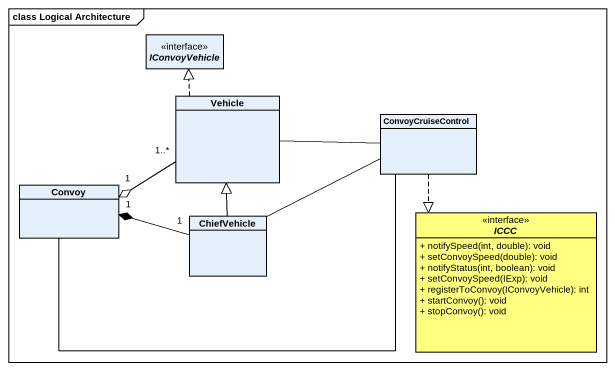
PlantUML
@startuml
mainframe class Logical Architecture
hide circle
hide empty members
skinparam classAttributeIconSize 0
interface IConvoyVehicle <<interface>>
class Vehicle
class ConvoyCruiseControl
class Convoy
class ChiefVehicle
interface ICCC <<interface>> #FFFF80 {
  + notifySpeed(int, double): void
  + setConvoySpeed(double): void
  + notifyStatus(int, boolean): void
  + setConvoySpeed(IExp): void
  + registerToConvoy(IConvoyVehicle): int
  + startConvoy(): void
  + stopConvoy(): void
}
Vehicle .up.|> IConvoyVehicle
Vehicle -right- ConvoyCruiseControl
Vehicle "1..*" -left-o "1" Convoy
ConvoyCruiseControl ..|> ICCC
Convoy -right- ConvoyCruiseControl
ChiefVehicle -up-|> Vehicle
ChiefVehicle -right- ConvoyCruiseControl
ChiefVehicle "1" -left-* "1" Convoy
@enduml
